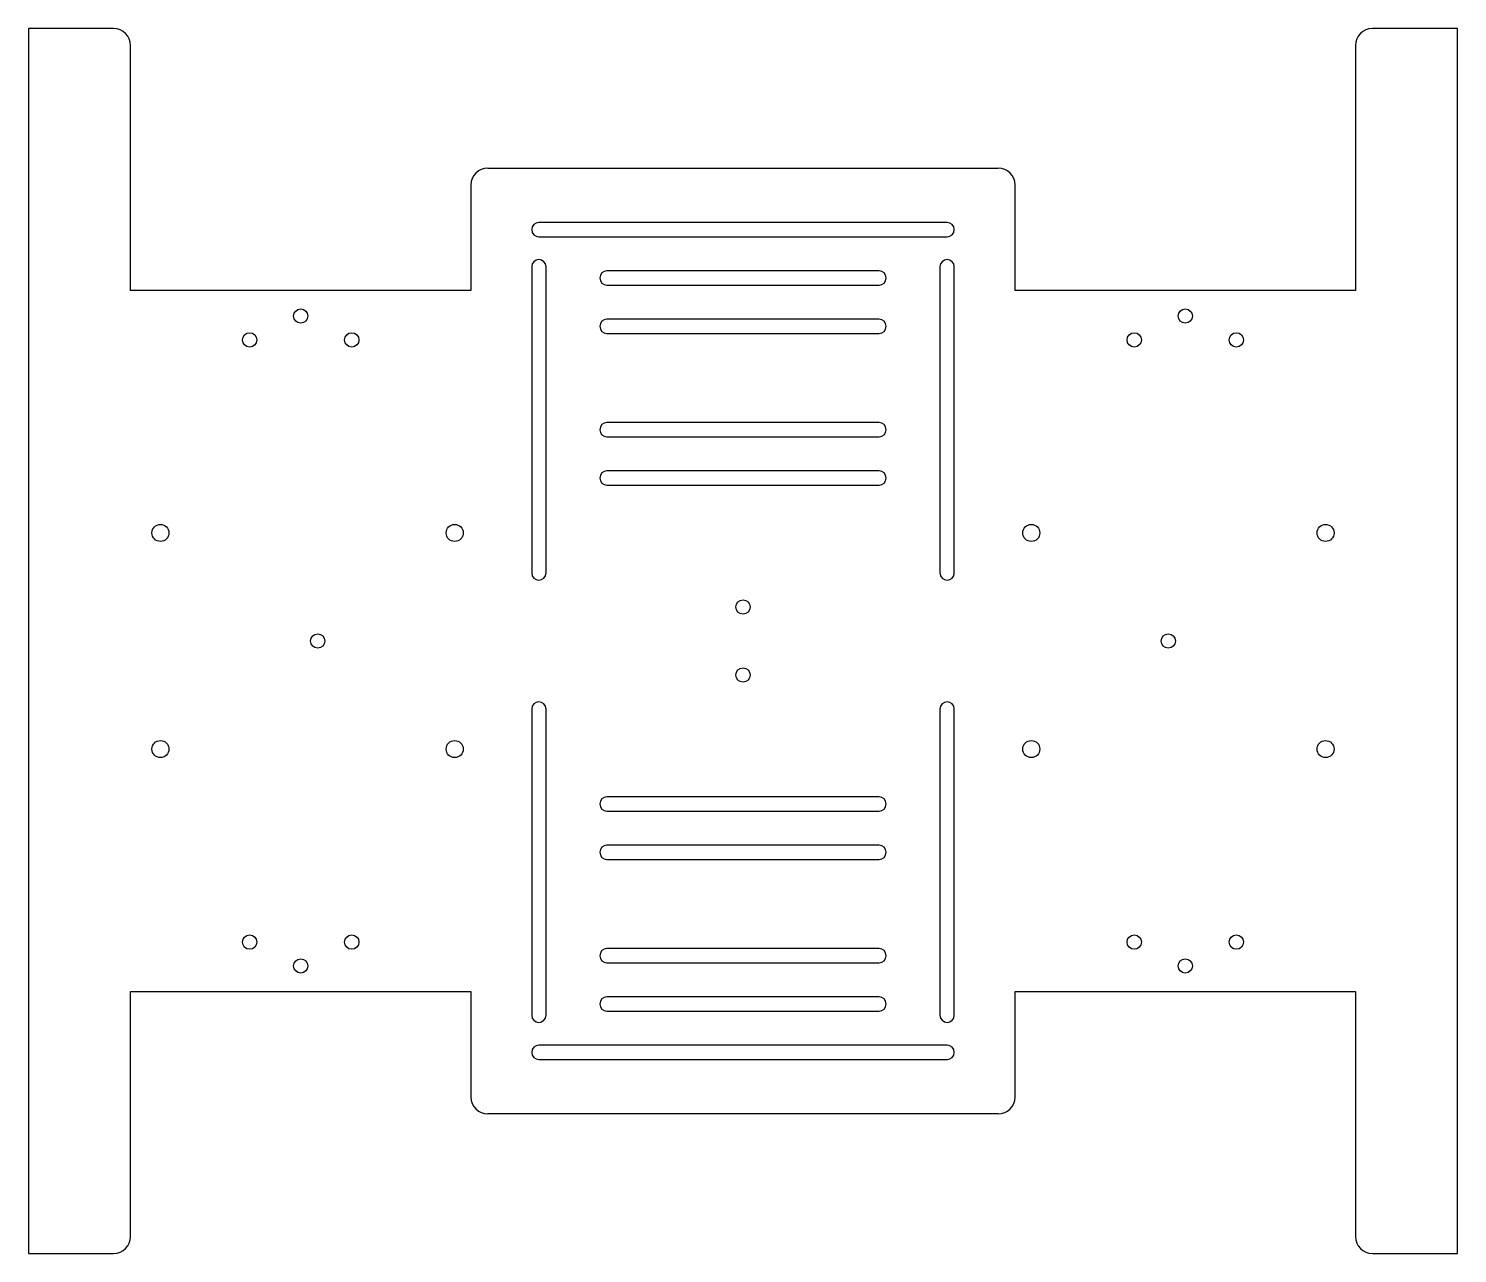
# Model space of a CAD drawing. Header units: millimetres. Extents: x -210 to 210, y -180 to 180.
import ezdxf

# ---------------------------------------------------------------- set-up
doc = ezdxf.new("R2010")
doc.units = ezdxf.units.MM

msp = doc.modelspace()

# ---------------------------------------------------------------- linework, layer by layer
at = {"color": 7, "linetype": 'Continuous', "lineweight": 25}
for p, q in [((-185, 180), (-210, 180)), ((-210, 180), (-210, -180)), ((210, 180), (185, 180)), ((210, -180), (210, 180)), ((-180, 103), (-180, 175)), ((180, 175), (180, 103)), ((-75, 139), (75, 139)), ((-80, 134), (-80, 103)), ((80, 103), (80, 134)), ((60, 123), (-60, 123)), ((-60, 118.8), (60, 118.8)), ((-62.1, 110), (-62.1, 20)), ((-57.9, 20), (-57.9, 110)), ((57.9, 110), (57.9, 20)), ((62.1, 20), (62.1, 110)), ((40, 108.8), (-40, 108.8)), ((-80, 103), (-180, 103)), ((-40, 104.6), (40, 104.6)), ((180, 103), (80, 103)), ((40, 94.6), (-40, 94.6)), ((-40, 90.4), (40, 90.4)), ((40, 64.2), (-40, 64.2)), ((-40, 60), (40, 60)), ((40, 50), (-40, 50)), ((-40, 45.8), (40, 45.8)), ((-62.1, -20), (-62.1, -110)), ((-57.9, -110), (-57.9, -20)), ((57.9, -20), (57.9, -110)), ((62.1, -110), (62.1, -20)), ((40, -45.8), (-40, -45.8)), ((-40, -50), (40, -50)), ((40, -60), (-40, -60)), ((-40, -64.2), (40, -64.2)), ((40, -90.4), (-40, -90.4)), ((-40, -94.6), (40, -94.6)), ((-180, -175), (-180, -103)), ((-180, -103), (-80, -103)), ((-80, -103), (-80, -134)), ((40, -104.6), (-40, -104.6)), ((80, -134), (80, -103)), ((80, -103), (180, -103)), ((180, -103), (180, -175)), ((-40, -108.8), (40, -108.8)), ((60, -118.8), (-60, -118.8)), ((-60, -123), (60, -123)), ((75, -139), (-75, -139)), ((-210, -180), (-185, -180)), ((185, -180), (210, -180))]:
    msp.add_line(p, q, dxfattribs=at)
for centre, radius in [((-130, 95.5), 2.1), ((130, 95.5), 2.1), ((-145, 88.5), 2.1), ((-115, 88.5), 2.1), ((115, 88.5), 2.1), ((145, 88.5), 2.1), ((-171.25, 31.75), 2.5), ((-84.75, 31.75), 2.5), ((84.75, 31.75), 2.5), ((171.25, 31.75), 2.5), ((0, 10), 2.1), ((-125, 0), 2.1), ((125, 0), 2.1), ((0, -10), 2.1), ((-171.25, -31.75), 2.5), ((-84.75, -31.75), 2.5), ((84.75, -31.75), 2.5), ((171.25, -31.75), 2.5), ((-145, -88.5), 2.1), ((-115, -88.5), 2.1), ((115, -88.5), 2.1), ((145, -88.5), 2.1), ((-130, -95.5), 2.1), ((130, -95.5), 2.1)]:
    msp.add_circle(centre, radius, dxfattribs=at)
for centre, radius, start, end in [((-185, 175), 5, 0, 90), ((185, 175), 5, 90, 180), ((-75, 134), 5, 90, 180), ((75, 134), 5, 0, 90), ((-60, 120.9), 2.1, 90, 270), ((60, 120.9), 2.1, 270, 90), ((-60, 110), 2.1, 0, 180), ((60, 110), 2.1, 0, 180), ((-40, 106.7), 2.1, 90, 270), ((40, 106.7), 2.1, 270, 90), ((-40, 92.5), 2.1, 90, 270), ((40, 92.5), 2.1, 270, 90), ((-40, 62.1), 2.1, 90, 270), ((40, 62.1), 2.1, 270, 90), ((-40, 47.9), 2.1, 90, 270), ((40, 47.9), 2.1, 270, 90), ((-60, 20), 2.1, 180, 0), ((60, 20), 2.1, 180, 0), ((-60, -20), 2.1, 0, 180), ((60, -20), 2.1, 0, 180), ((-40, -47.9), 2.1, 90, 270), ((40, -47.9), 2.1, 270, 90), ((-40, -62.1), 2.1, 90, 270), ((40, -62.1), 2.1, 270, 90), ((-40, -92.5), 2.1, 90, 270), ((40, -92.5), 2.1, 270, 90), ((-40, -106.7), 2.1, 90, 270), ((40, -106.7), 2.1, 270, 90), ((-60, -110), 2.1, 180, 0), ((60, -110), 2.1, 180, 0), ((-60, -120.9), 2.1, 90, 270), ((60, -120.9), 2.1, 270, 90), ((-75, -134), 5, 180, 270), ((75, -134), 5, 270, 0), ((-185, -175), 5, 270, 0), ((185, -175), 5, 180, 270)]:
    msp.add_arc(centre, radius, start, end, dxfattribs=at)

doc.saveas('drawing.dxf')
